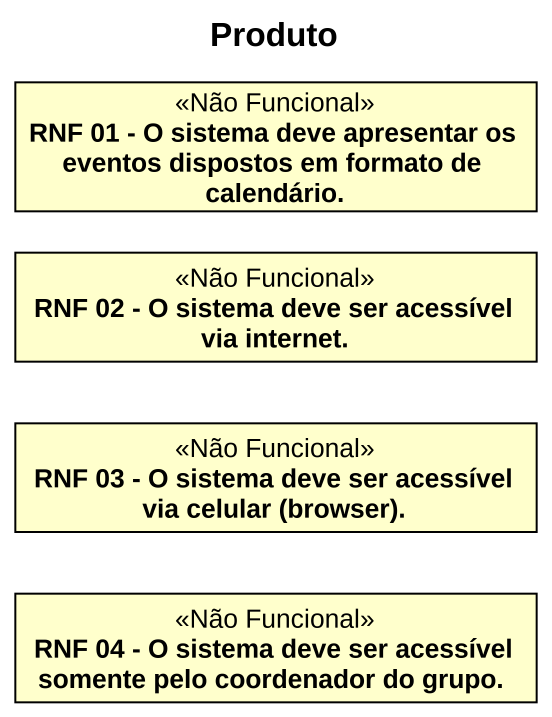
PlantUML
@startuml
title Produto
hide circle
hide empty members
class "RNF 01 - O sistema deve apresentar os eventos dispostos em formato de calendário." as RNF_01_O_sistema_deve <<Não Funcional>>
class "RNF 02 - O sistema deve ser acessível via internet." as RNF_02_O_sistema_deve_ser <<Não Funcional>>
class "RNF 03 - O sistema deve ser acessível via celular (browser)." as RNF_03_O_sistema_deve_ser <<Não Funcional>>
class "RNF 04 - O sistema deve ser acessível somente pelo coordenador do grupo." as RNF_04_O_sistema_deve_ser <<Não Funcional>>
@enduml
